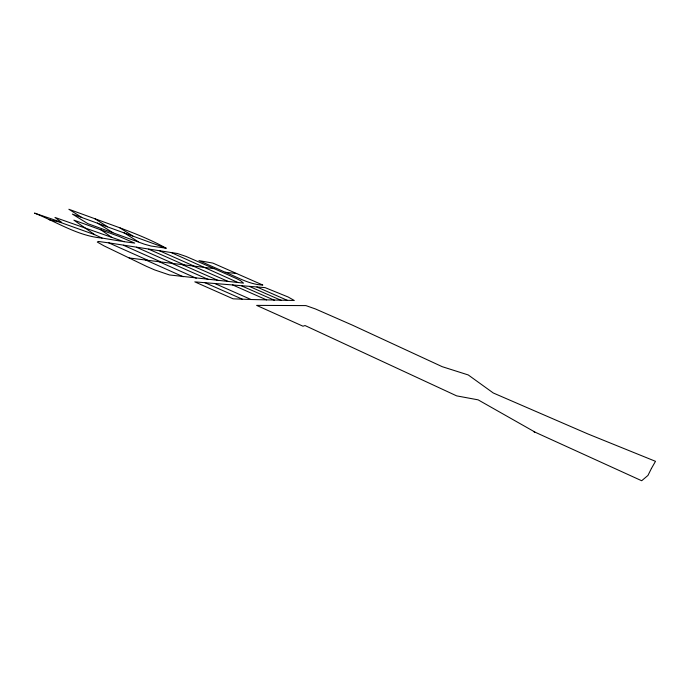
<?xml version="1.0" encoding="UTF-8"?>
<svg xmlns="http://www.w3.org/2000/svg" width="690" height="690" viewBox="0 0 690 690"><rect width="100%" height="100%" fill="white"/><g stroke="black" fill="none" stroke-linecap="round" stroke-linejoin="round"><path stroke-width="1.03" d="M251.039 299.512L294.285 300.478L288.092 296.976L265.098 287.635L194.804 281.865L233.117 298.83L251.039 299.512L214.564 283.4M129.168 257.965L214.124 268.634L236.713 278.708L240.612 280.709L243.501 283.116L169.473 274.956L154.689 269.928L146.608 266.409L104.095 245.907L97.29 242.061L98.316 241.457L108.779 242.871L177.399 253.497L186.136 256.473L214.124 268.634M225.311 272.274C237.498 277.147 249.366 284.582 262.838 285.056L212.9 263.106L198.953 260.622L225.311 272.274L236.67 273.551M124.036 241.681L134.714 243.096L119.025 236.403L73.882 220.136L94.668 234.66L102.086 238.076L124.036 241.681L54.976 217.436L61.652 222.37L34.5 213.098C56.761 221.93 77.703 235.971 102.086 238.076M166.092 248.202L151.119 246.045L144.374 244.182L87.863 223.681L72.372 214.081L166.092 248.202C151.36 239.922 135.499 233.694 119.698 227.752L68.853 209.26L81.765 217.428M49.163 219.713L59.375 222.033L94.668 234.66M242.199 299.115L204.982 282.71M274.542 300.305L241.491 285.841M256.904 286.997L287.558 300.435M249.651 286.548L281.382 300.452M192.751 265.9L228.321 281.511M232.547 284.884L266.607 299.9M181.97 264.529L218.256 280.528M171.336 252.592L237.938 282.512M148.678 249.168L184.075 264.796M136.422 247.236L172.94 263.373M171.215 263.097L208.173 279.416M159.554 250.798L193.959 266.055M158.821 261.553L196.262 278.217M123.45 245.252L160.339 261.683M108.779 242.871L147.608 260.173M145.487 259.889L183.221 276.759M94.633 218.592L107.502 226.743M97.385 223.043L112.91 232.659M119.698 227.752L132.782 235.971M123.898 232.703L138.302 241.759M100.895 229.848L111.771 237.377M651.412 468.476L647.945 475.445L641.674 480.74L533.62 431.517L534.75 431.949L478.118 399.846L456.651 395.87L305.023 325.551L302.988 326.206L256.637 305.385L305.903 305.601L315.477 308.965L352.297 325.094L442.238 366.692L468.243 374.946L493.272 392.981L587.932 433.967L655.5 461.317L651.412 468.476"/></g></svg>
